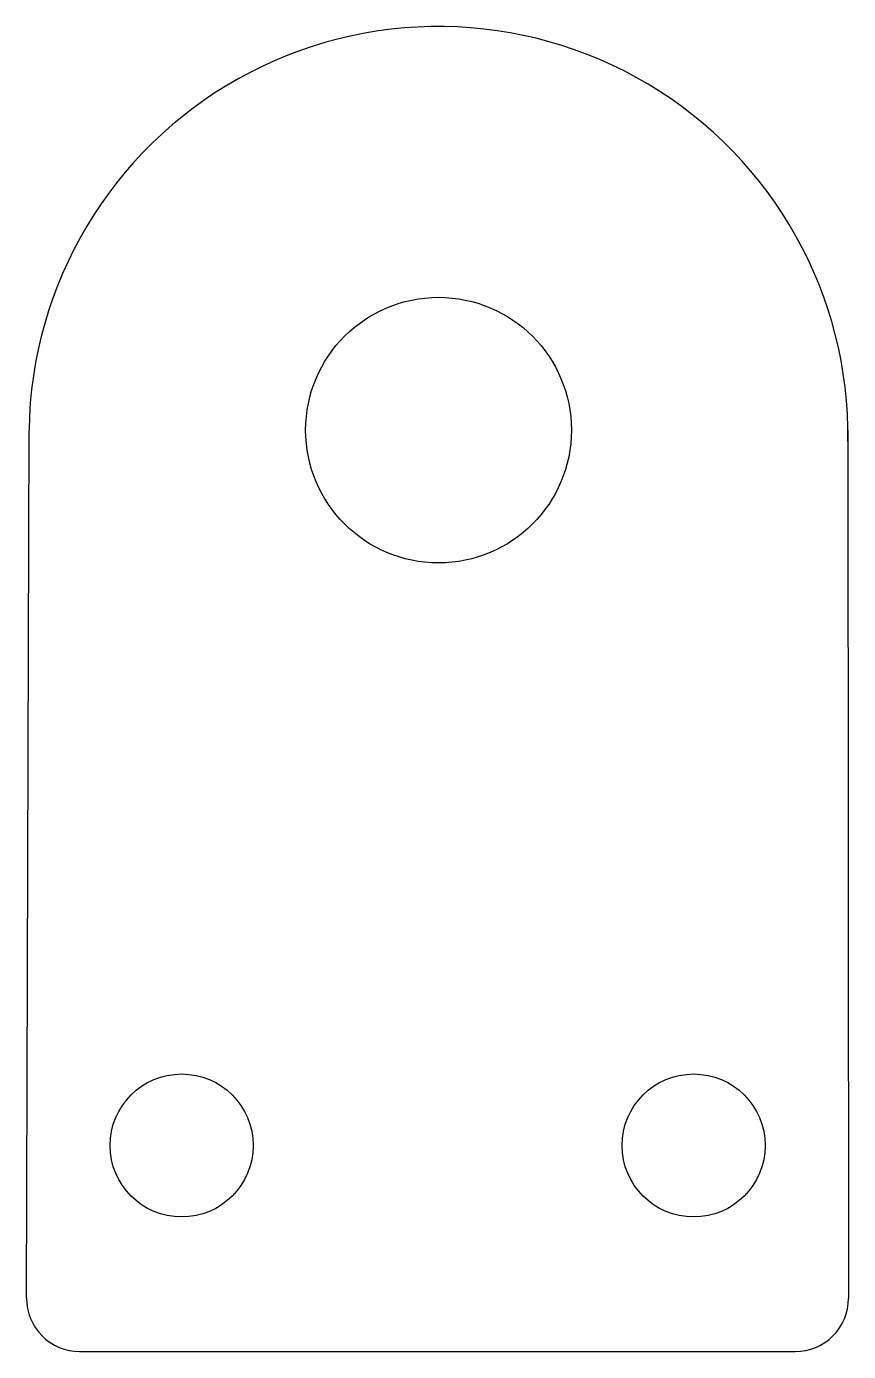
# Model space of a CAD drawing. Header units: millimetres. Extents: x 1304 to 3170, y 1578 to 3812.
# Drawn here: x 3149.48 to 3169.59, y 3780.06 to 3812.49 of the extents above.
import ezdxf

# ---------------------------------------------------------------- set-up
doc = ezdxf.new("R2010")
doc.units = ezdxf.units.MM

msp = doc.modelspace()

# ---------------------------------------------------------------- linework, layer by layer
for p, q in [((3149.482, 3781.367), (3149.545, 3802.615)), ((3169.576, 3802.615), (3169.588, 3781.363)), ((3150.782, 3780.063), (3168.288, 3780.063))]:
    msp.add_line(p, q)
for centre, radius in [((3159.56, 3802.615), 3.25), ((3153.277, 3785.105), 1.75), ((3165.801, 3785.105), 1.75)]:
    msp.add_circle(centre, radius)
for centre, radius, start, end in [((3159.56, 3802.477), 10.017, 359.2097, 179.2097), ((3150.782, 3781.363), 1.3, 179.8314, 270), ((3168.288, 3781.363), 1.3, 270, 0.0334)]:
    msp.add_arc(centre, radius, start, end)

doc.saveas('drawing.dxf')
